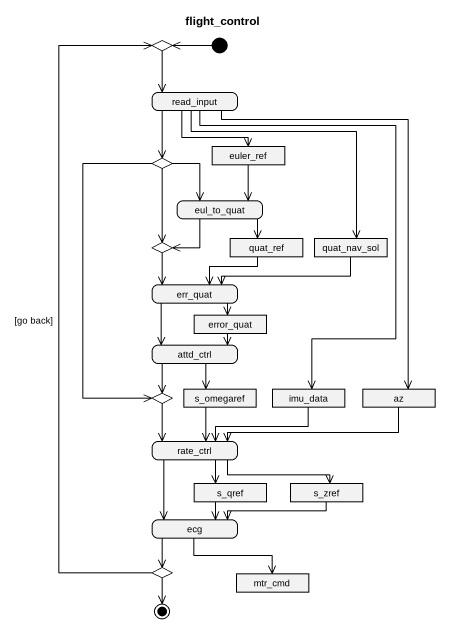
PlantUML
@startuml
title flight_control
hide empty description
state choice1 <<choice>>
state read_input
state choice2 <<choice>>
state euler_ref <<object>>
state eul_to_quat
state choice3 <<choice>>
state quat_ref <<object>>
state quat_nav_sol <<object>>
state err_quat
state error_quat <<object>>
state attd_ctrl
state choice4 <<choice>>
state s_omegaref <<object>>
state imu_data <<object>>
state az <<object>>
state rate_ctrl
state s_qref <<object>>
state s_zref <<object>>
state ecg
state choice5 <<choice>>
state mtr_cmd <<object>>
[*] -left-> choice1
choice1 --> read_input
read_input --> choice2
read_input --> euler_ref
read_input --> quat_nav_sol
read_input --> imu_data
read_input --> az
choice2 --> eul_to_quat
choice2 --> choice3
choice2 --> choice4
euler_ref --> eul_to_quat
eul_to_quat --> choice3
eul_to_quat --> quat_ref
choice3 --> err_quat
quat_ref --> err_quat
quat_nav_sol -left-> err_quat
err_quat --> error_quat
err_quat --> attd_ctrl
error_quat --> attd_ctrl
attd_ctrl --> choice4
attd_ctrl --> s_omegaref
choice4 --> rate_ctrl
s_omegaref --> rate_ctrl
imu_data -left-> rate_ctrl
az -left-> rate_ctrl
rate_ctrl --> s_qref
rate_ctrl -right-> s_zref
rate_ctrl --> ecg
s_qref --> ecg
s_zref -left-> ecg
ecg --> choice5
ecg --> mtr_cmd
choice5 -up-> choice1 : [go back]
choice5 --> [*]
@enduml
